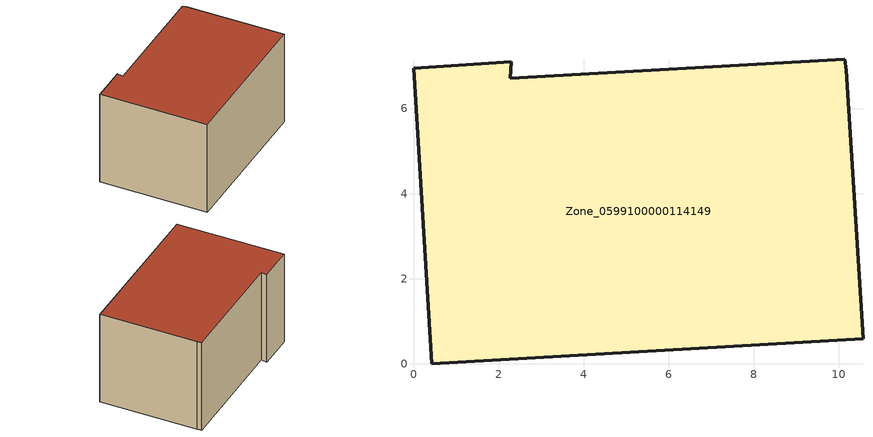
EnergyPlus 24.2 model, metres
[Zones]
Zone_0599100000114149
 floor ground (C_G): 0.43,0 0,6.95 2.3,7.1 2.27,6.71 10.14,7.16 10.18,6.9 10.57,0.59 z0
 wall outside (C_F): 10.57,0.59 10.18,6.9 10.14,7.16 2.27,6.71 2.3,7.1 0,6.95 0.43,0 10.57,0.59 z0:6.24
 roof outside (C_R): 0,6.95 0.43,0 10.57,0.59 10.18,6.9 10.14,7.16 2.27,6.71 2.3,7.1 z6.24
[BUILDING]
Pand.0599100000114149: North Axis=0; Terrain=City; Loads Convergence Tolerance Value=0.04; Temperature Convergence Tolerance Value=0.4; Solar Distribution=FullExterior; Maximum Number of Warmup Days=25; Minimum Number of Warmup Days=1
[Site:Location]
Rotterdam.The.Hague.AP_ZH_NLD Design_Conditions: Latitude=51.96; Longitude=4.45; Time Zone=1; Elevation=-4.5
[SITE:GROUNDTEMPERATURE:BUILDINGSURFACE]
18, 18, 18, 18, 18, 18, 18, 18, 18, 18, 18, 18
[MATERIAL] Thermal Absorptance=0.9; Solar Absorptance=0.7; Visible Absorptance=0.7
Name | Roughness | Thickness | Conductivity | Density | Specific Heat
G.TI.1946-1964 | MediumSmooth | 0.15 | 1 | 540 | 1210
F.TI.1946-1964 | Rough | 0.3 | 0.857143 | 1920 | 840
R.TI.1946-1964 | MediumRough | 0.2 | 0.277778 | 1500 | 1000
[CONSTRUCTION]
C_G: G.TI.1946-1964
C_F: F.TI.1946-1964
C_R: R.TI.1946-1964
[ZONE]
Zone_0599100000114149: Type=1; Multiplier=1; Ceiling Height=Autocalculate; Volume=Autocalculate; Floor Area=autocalculate; Part of Total Floor Area=Yes
[ZONEINFILTRATION:DESIGNFLOWRATE]
Infil_Zone_0599100000114149: Zone or ZoneList or Space or SpaceList=Zone_0599100000114149; Schedule=AlwaysOn; Design Flow Rate Calculation Method=Flow/Area; Flow Rate per Floor Area=0.003; Constant Term Coefficient=1; Temperature Term Coefficient=0; Velocity Term Coefficient=0; Velocity Squared Term Coefficient=0
[HVACTEMPLATE:ZONE:IDEALLOADSAIRSYSTEM]
Zone_0599100000114149: Maximum Heating Supply Air Temperature=50; Minimum Cooling Supply Air Temperature=13; Maximum Heating Supply Air Humidity Ratio=0.0156; Minimum Cooling Supply Air Humidity Ratio=0.0077; Heating Limit=NoLimit; Cooling Limit=NoLimit; Dehumidification Control Type=ConstantSensibleHeatRatio; Cooling Sensible Heat Ratio=0.7; Dehumidification Setpoint=60; Humidification Control Type=None; Humidification Setpoint=30; Outdoor Air Method=None; Outdoor Air Flow Rate per Person=0.00944; Outdoor Air Flow Rate per Zone Floor Area=0; Outdoor Air Flow Rate per Zone=0; Demand Controlled Ventilation Type=None; Outdoor Air Economizer Type=NoEconomizer; Heat Recovery Type=None; Sensible Heat Recovery Effectiveness=0.7; Latent Heat Recovery Effectiveness=0.65
[ZONECONTROL:THERMOSTAT]
ThermostatControl_Zone_0599100000114149: Zone or ZoneList=Zone_0599100000114149; Control Type Schedule=DualSetpointControlType; Control 1=Thermostat_Zone_0599100000114149; Temperature Difference Between Cutout And Setpoint=0
[THERMOSTATSETPOINT:DUALSETPOINT]
Thermostat_Zone_0599100000114149: Heating Setpoint Temperature Schedule=HeatingSetpoint_Zone_0599100000114149; Cooling Setpoint Temperature Schedule=CoolingSetpoint_Zone_0599100000114149
[SCHEDULE:COMPACT]
HeatingSetpoint_Zone_0599100000114149: Through: 12/31, For: AllDays, Until: 24:00, 21
CoolingSetpoint_Zone_0599100000114149: Through: 12/31, For: AllDays, Until: 24:00, 24
DualSetpointControlType: Through: 12/31, For: AllDays, Until: 24:00, 4
AlwaysOn: Through: 12/31, For: AllDays, Until: 24:00, 1
